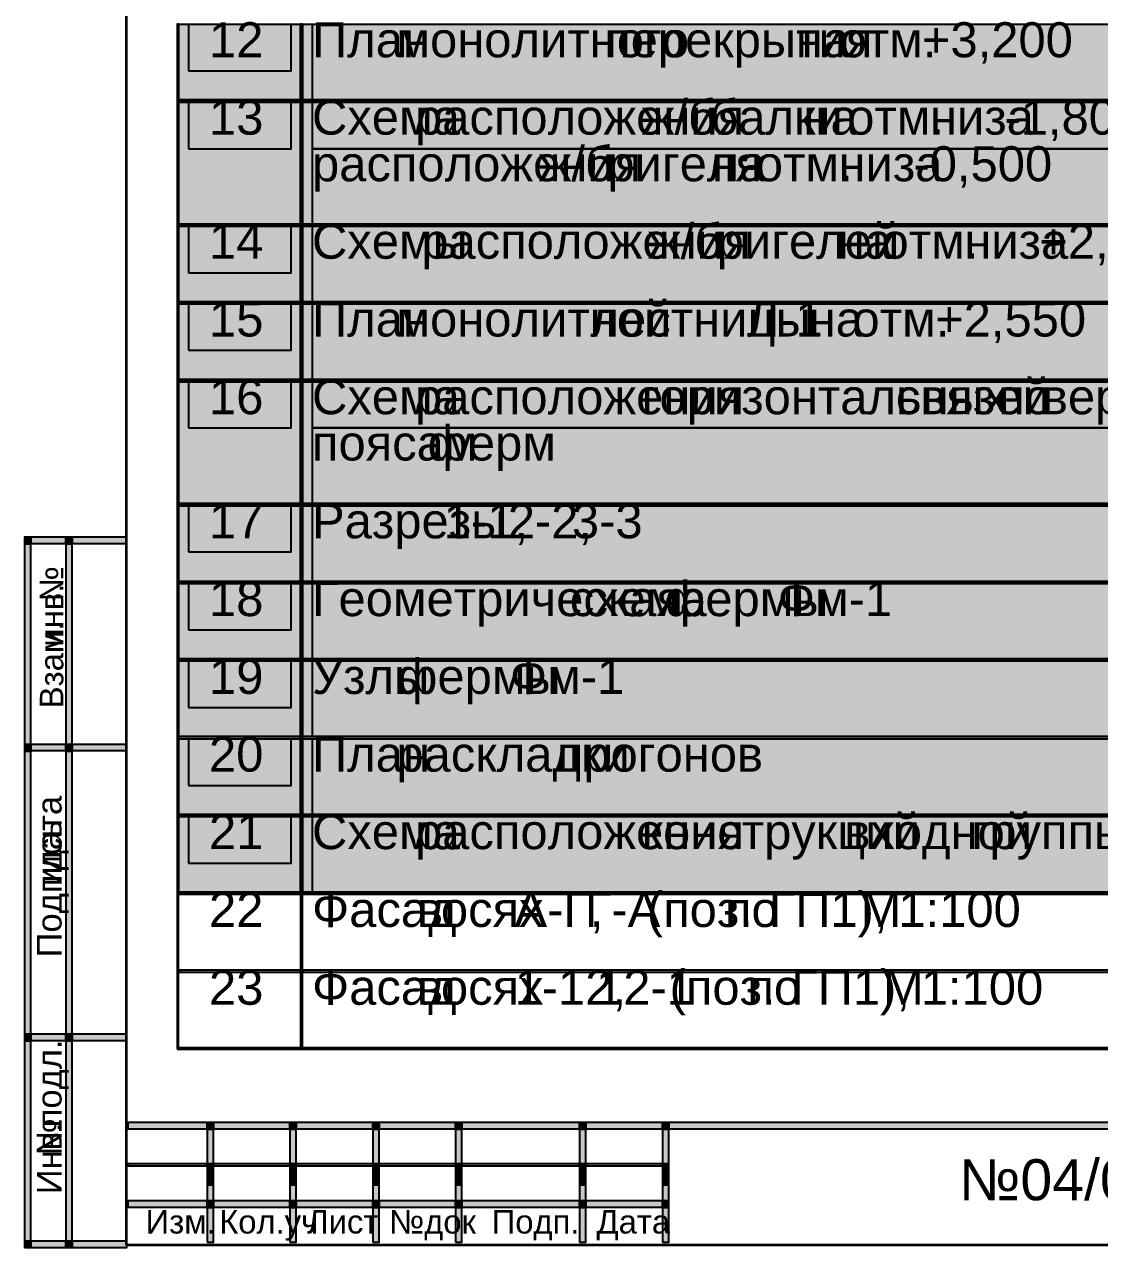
# Model space of a CAD drawing. Extents: x 8 to 21351, y 0 to 420.
# Drawn here: x 7138.1 to 7268, y 4.7 to 152.4 of the extents above; entities that cross this region are included whole.
import ezdxf

# ---------------------------------------------------------------- set-up
doc = ezdxf.new("R2010")
doc.units = 0
for name, color, linetype in [('TEY_REVIEW_AXIS', 7, 'Continuous'), ('TEY_REVIEW_LEADER', 7, 'Continuous'), ('TEY_REVIEW_LEVEL', 7, 'Continuous')]:
    doc.layers.add(name, color=color, linetype=linetype)
doc.styles.add('TEYPDFCAD_TEXT', font='arial.ttf')

msp = doc.modelspace()

# ---------------------------------------------------------------- hatches: boundary and pattern name
for color, points in [(7, [(7156.52, 143.3), (7156.69, 143.3), (7156.69, 152.44), (7156.52, 152.44)]), (7, [(7171.42, 143.3), (7171.68, 143.3), (7171.68, 152.44), (7171.42, 152.44)]), (7, [(7156.52, 143.04), (7156.69, 143.04), (7156.69, 143.3), (7156.52, 143.3)]), (7, [(7156.52, 128.31), (7156.69, 128.31), (7156.69, 143.04), (7156.52, 143.04)]), (7, [(7156.69, 143.04), (7171.42, 143.04), (7171.42, 143.3), (7156.69, 143.3)]), (7, [(7171.42, 143.04), (7171.68, 143.04), (7171.68, 143.3), (7171.42, 143.3)]), (7, [(7171.42, 128.31), (7171.68, 128.31), (7171.68, 143.04), (7171.42, 143.04)]), (7, [(7171.68, 143.04), (7304.31, 143.04), (7304.31, 143.3), (7171.68, 143.3)]), (7, [(7156.52, 128.06), (7156.69, 128.06), (7156.69, 128.31), (7156.52, 128.31)]), (7, [(7156.52, 118.91), (7156.69, 118.91), (7156.69, 128.06), (7156.52, 128.06)]), (7, [(7156.69, 128.06), (7171.42, 128.06), (7171.42, 128.31), (7156.69, 128.31)]), (7, [(7171.42, 128.06), (7171.68, 128.06), (7171.68, 128.31), (7171.42, 128.31)]), (7, [(7171.42, 118.91), (7171.68, 118.91), (7171.68, 128.06), (7171.42, 128.06)]), (7, [(7171.68, 128.06), (7304.31, 128.06), (7304.31, 128.31), (7171.68, 128.31)]), (7, [(7156.52, 118.66), (7156.69, 118.66), (7156.69, 118.91), (7156.52, 118.91)]), (7, [(7156.52, 109.52), (7156.69, 109.52), (7156.69, 118.66), (7156.52, 118.66)]), (7, [(7156.69, 118.66), (7171.42, 118.66), (7171.42, 118.91), (7156.69, 118.91)]), (7, [(7171.42, 118.66), (7171.68, 118.66), (7171.68, 118.91), (7171.42, 118.91)]), (7, [(7171.42, 109.52), (7171.68, 109.52), (7171.68, 118.66), (7171.42, 118.66)]), (7, [(7171.68, 118.66), (7304.31, 118.66), (7304.31, 118.91), (7171.68, 118.91)]), (7, [(7156.52, 109.26), (7156.69, 109.26), (7156.69, 109.52), (7156.52, 109.52)]), (7, [(7156.69, 109.26), (7171.42, 109.26), (7171.42, 109.52), (7156.69, 109.52)]), (7, [(7171.42, 109.26), (7171.68, 109.26), (7171.68, 109.52), (7171.42, 109.52)]), (7, [(7171.68, 109.26), (7304.31, 109.26), (7304.31, 109.52), (7171.68, 109.52)]), (7, [(7156.52, 94.53), (7156.69, 94.53), (7156.69, 109.26), (7156.52, 109.26)]), (7, [(7171.42, 94.53), (7171.68, 94.53), (7171.68, 109.26), (7171.42, 109.26)]), (7, [(7156.52, 94.28), (7156.69, 94.28), (7156.69, 94.53), (7156.52, 94.53)]), (7, [(7156.52, 85.13), (7156.69, 85.13), (7156.69, 94.28), (7156.52, 94.28)]), (7, [(7156.69, 94.28), (7171.42, 94.28), (7171.42, 94.53), (7156.69, 94.53)]), (7, [(7171.42, 94.28), (7171.68, 94.28), (7171.68, 94.53), (7171.42, 94.53)]), (7, [(7171.42, 85.13), (7171.68, 85.13), (7171.68, 94.28), (7171.42, 94.28)]), (7, [(7171.68, 94.28), (7304.31, 94.28), (7304.31, 94.53), (7171.68, 94.53)]), (256, [(7138.06, 89.66), (7138.83, 89.66), (7138.83, 90.47), (7138.06, 90.47)]), (256, [(7138.06, 89.7), (7138.83, 89.7), (7138.83, 90.47), (7138.06, 90.47)]), (256, [(7138.83, 89.7), (7143.06, 89.7), (7143.06, 90.47), (7138.83, 90.47)]), (256, [(7143.06, 89.7), (7143.82, 89.7), (7143.82, 90.47), (7143.06, 90.47)]), (256, [(7143.82, 89.7), (7150.43, 89.7), (7150.43, 90.47), (7143.82, 90.47)]), (256, [(7138.06, 65.45), (7138.83, 65.45), (7138.83, 89.66), (7138.06, 89.66)]), (256, [(7143.06, 89.66), (7143.82, 89.66), (7143.82, 89.7), (7143.06, 89.7)]), (256, [(7143.06, 65.45), (7143.82, 65.45), (7143.82, 89.66), (7143.06, 89.66)]), (7, [(7156.52, 84.88), (7156.69, 84.88), (7156.69, 85.13), (7156.52, 85.13)]), (7, [(7156.52, 75.78), (7156.69, 75.78), (7156.69, 84.88), (7156.52, 84.88)]), (7, [(7156.69, 84.88), (7171.42, 84.88), (7171.42, 85.13), (7156.69, 85.13)]), (7, [(7171.42, 84.88), (7171.68, 84.88), (7171.68, 85.13), (7171.42, 85.13)]), (7, [(7171.42, 75.78), (7171.68, 75.78), (7171.68, 84.88), (7171.42, 84.88)]), (7, [(7171.68, 84.88), (7304.31, 84.88), (7304.31, 85.13), (7171.68, 85.13)]), (7, [(7156.52, 75.52), (7156.69, 75.52), (7156.69, 75.78), (7156.52, 75.78)]), (7, [(7156.52, 66.38), (7156.69, 66.38), (7156.69, 75.52), (7156.52, 75.52)]), (7, [(7156.69, 75.52), (7171.42, 75.52), (7171.42, 75.78), (7156.69, 75.78)]), (7, [(7171.42, 75.52), (7171.68, 75.52), (7171.68, 75.78), (7171.42, 75.78)]), (7, [(7171.42, 66.38), (7171.68, 66.38), (7171.68, 75.52), (7171.42, 75.52)]), (7, [(7171.68, 75.52), (7304.31, 75.52), (7304.31, 75.78), (7171.68, 75.78)]), (256, [(7138.06, 64.64), (7138.83, 64.64), (7138.83, 65.45), (7138.06, 65.45)]), (256, [(7138.83, 64.69), (7143.06, 64.69), (7143.06, 65.45), (7138.83, 65.45)]), (256, [(7143.06, 64.64), (7143.82, 64.64), (7143.82, 65.45), (7143.06, 65.45)]), (256, [(7143.82, 64.69), (7150.43, 64.69), (7150.43, 65.45), (7143.82, 65.45)]), (7, [(7156.52, 66.12), (7156.69, 66.12), (7156.69, 66.38), (7156.52, 66.38)]), (7, [(7156.52, 56.98), (7156.69, 56.98), (7156.69, 66.12), (7156.52, 66.12)]), (7, [(7156.69, 66.12), (7171.42, 66.12), (7171.42, 66.38), (7156.69, 66.38)]), (7, [(7171.42, 66.12), (7171.68, 66.12), (7171.68, 66.38), (7171.42, 66.38)]), (7, [(7171.42, 56.98), (7171.68, 56.98), (7171.68, 66.12), (7171.42, 66.12)]), (7, [(7171.68, 66.12), (7304.31, 66.12), (7304.31, 66.38), (7171.68, 66.38)]), (256, [(7138.06, 30.44), (7138.83, 30.44), (7138.83, 64.64), (7138.06, 64.64)]), (256, [(7143.06, 30.44), (7143.82, 30.44), (7143.82, 64.64), (7143.06, 64.64)]), (7, [(7156.52, 56.73), (7156.69, 56.73), (7156.69, 56.98), (7156.52, 56.98)]), (7, [(7156.52, 47.58), (7156.69, 47.58), (7156.69, 56.73), (7156.52, 56.73)]), (7, [(7156.69, 56.73), (7171.42, 56.73), (7171.42, 56.98), (7156.69, 56.98)]), (7, [(7171.42, 56.73), (7171.68, 56.73), (7171.68, 56.98), (7171.42, 56.98)]), (7, [(7171.42, 47.58), (7171.68, 47.58), (7171.68, 56.73), (7171.42, 56.73)]), (7, [(7171.68, 56.73), (7304.31, 56.73), (7304.31, 56.98), (7171.68, 56.98)]), (7, [(7156.52, 47.33), (7156.69, 47.33), (7156.69, 47.58), (7156.52, 47.58)]), (7, [(7156.52, 38.18), (7156.69, 38.18), (7156.69, 47.33), (7156.52, 47.33)]), (7, [(7156.69, 47.33), (7171.42, 47.33), (7171.42, 47.58), (7156.69, 47.58)]), (7, [(7171.42, 47.33), (7171.68, 47.33), (7171.68, 47.58), (7171.42, 47.58)]), (7, [(7171.42, 38.18), (7171.68, 38.18), (7171.68, 47.33), (7171.42, 47.33)]), (7, [(7171.68, 47.33), (7304.31, 47.33), (7304.31, 47.58), (7171.68, 47.58)]), (7, [(7156.52, 37.93), (7156.69, 37.93), (7156.69, 38.18), (7156.52, 38.18)]), (7, [(7156.52, 28.79), (7156.69, 28.79), (7156.69, 37.93), (7156.52, 37.93)]), (7, [(7156.69, 37.93), (7171.42, 37.93), (7171.42, 38.18), (7156.69, 38.18)]), (7, [(7171.42, 37.93), (7171.68, 37.93), (7171.68, 38.18), (7171.42, 38.18)]), (7, [(7171.42, 28.79), (7171.68, 28.79), (7171.68, 37.93), (7171.42, 37.93)]), (7, [(7171.68, 37.93), (7304.31, 37.93), (7304.31, 38.18), (7171.68, 38.18)]), (256, [(7138.06, 29.63), (7138.83, 29.63), (7138.83, 30.44), (7138.06, 30.44)]), (256, [(7138.06, 5.42), (7138.83, 5.42), (7138.83, 29.63), (7138.06, 29.63)]), (256, [(7138.83, 29.68), (7143.06, 29.68), (7143.06, 30.44), (7138.83, 30.44)]), (256, [(7143.06, 29.63), (7143.82, 29.63), (7143.82, 30.44), (7143.06, 30.44)]), (256, [(7143.06, 5.42), (7143.82, 5.42), (7143.82, 29.63), (7143.06, 29.63)]), (256, [(7143.82, 29.68), (7150.43, 29.68), (7150.43, 30.44), (7143.82, 30.44)]), (7, [(7156.52, 28.62), (7156.69, 28.62), (7156.69, 28.79), (7156.52, 28.79)]), (7, [(7156.52, 28.62), (7156.69, 28.62), (7156.69, 28.79), (7156.52, 28.79)]), (7, [(7156.69, 28.62), (7171.42, 28.62), (7171.42, 28.79), (7156.69, 28.79)]), (7, [(7171.42, 28.62), (7171.59, 28.62), (7171.59, 28.79), (7171.42, 28.79)]), (7, [(7171.59, 28.62), (7304.31, 28.62), (7304.31, 28.79), (7171.59, 28.79)]), (256, [(7150.55, 19.01), (7160.16, 19.01), (7160.16, 19.77), (7150.55, 19.77)]), (256, [(7160.16, 19.01), (7160.92, 19.01), (7160.92, 19.77), (7160.16, 19.77)]), (256, [(7160.92, 19.01), (7170.15, 19.01), (7170.15, 19.77), (7160.92, 19.77)]), (256, [(7170.15, 19.01), (7170.92, 19.01), (7170.92, 19.77), (7170.15, 19.77)]), (256, [(7170.92, 19.01), (7180.19, 19.01), (7180.19, 19.77), (7170.92, 19.77)]), (256, [(7180.19, 19.01), (7180.95, 19.01), (7180.95, 19.77), (7180.19, 19.77)]), (256, [(7180.95, 19.01), (7190.18, 19.01), (7190.18, 19.77), (7180.95, 19.77)]), (256, [(7190.18, 19.01), (7190.94, 19.01), (7190.94, 19.77), (7190.18, 19.77)]), (256, [(7190.94, 19.01), (7205.16, 19.01), (7205.16, 19.77), (7190.94, 19.77)]), (256, [(7205.16, 19.01), (7205.93, 19.01), (7205.93, 19.77), (7205.16, 19.77)]), (256, [(7205.93, 19.01), (7215.2, 19.01), (7215.2, 19.77), (7205.93, 19.77)]), (256, [(7215.2, 19.01), (7215.96, 19.01), (7215.96, 19.77), (7215.2, 19.77)]), (256, [(7215.96, 19.01), (7325.22, 19.01), (7325.22, 19.77), (7215.96, 19.77)]), (256, [(7160.16, 18.97), (7160.92, 18.97), (7160.92, 19.01), (7160.16, 19.01)]), (256, [(7160.16, 14.77), (7160.92, 14.77), (7160.92, 18.97), (7160.16, 18.97)]), (256, [(7170.15, 18.97), (7170.92, 18.97), (7170.92, 19.01), (7170.15, 19.01)]), (256, [(7170.15, 14.77), (7170.92, 14.77), (7170.92, 18.97), (7170.15, 18.97)]), (256, [(7180.19, 18.97), (7180.95, 18.97), (7180.95, 19.01), (7180.19, 19.01)]), (256, [(7180.19, 14.77), (7180.95, 14.77), (7180.95, 18.97), (7180.19, 18.97)]), (256, [(7190.18, 18.97), (7190.94, 18.97), (7190.94, 19.01), (7190.18, 19.01)]), (256, [(7190.18, 14.77), (7190.94, 14.77), (7190.94, 18.97), (7190.18, 18.97)]), (256, [(7205.16, 18.97), (7205.93, 18.97), (7205.93, 19.01), (7205.16, 19.01)]), (256, [(7205.16, 14.77), (7205.93, 14.77), (7205.93, 18.97), (7205.16, 18.97)]), (256, [(7215.2, 18.97), (7215.96, 18.97), (7215.96, 19.01), (7215.2, 19.01)]), (256, [(7215.2, 14.77), (7215.96, 14.77), (7215.96, 18.97), (7215.2, 18.97)]), (256, [(7150.55, 14.52), (7160.16, 14.52), (7160.16, 14.77), (7150.55, 14.77)]), (256, [(7160.16, 13.97), (7160.92, 13.97), (7160.92, 14.77), (7160.16, 14.77)]), (256, [(7160.16, 13.04), (7160.92, 13.04), (7160.92, 13.97), (7160.16, 13.97)]), (256, [(7160.92, 14.52), (7170.15, 14.52), (7170.15, 14.77), (7160.92, 14.77)]), (256, [(7170.15, 13.97), (7170.92, 13.97), (7170.92, 14.77), (7170.15, 14.77)]), (256, [(7170.15, 13.04), (7170.92, 13.04), (7170.92, 13.97), (7170.15, 13.97)]), (256, [(7170.92, 14.52), (7180.19, 14.52), (7180.19, 14.77), (7170.92, 14.77)]), (256, [(7180.19, 13.97), (7180.95, 13.97), (7180.95, 14.77), (7180.19, 14.77)]), (256, [(7180.19, 13.04), (7180.95, 13.04), (7180.95, 13.97), (7180.19, 13.97)]), (256, [(7180.95, 14.52), (7190.18, 14.52), (7190.18, 14.77), (7180.95, 14.77)]), (256, [(7190.18, 13.97), (7190.94, 13.97), (7190.94, 14.77), (7190.18, 14.77)]), (256, [(7190.18, 13.04), (7190.94, 13.04), (7190.94, 13.97), (7190.18, 13.97)]), (256, [(7190.94, 14.52), (7205.16, 14.52), (7205.16, 14.77), (7190.94, 14.77)]), (256, [(7205.16, 13.97), (7205.93, 13.97), (7205.93, 14.77), (7205.16, 14.77)]), (256, [(7205.16, 13.04), (7205.93, 13.04), (7205.93, 13.97), (7205.16, 13.97)]), (256, [(7205.93, 14.52), (7215.2, 14.52), (7215.2, 14.77), (7205.93, 14.77)]), (256, [(7215.2, 13.97), (7215.96, 13.97), (7215.96, 14.77), (7215.2, 14.77)]), (256, [(7215.2, 13.04), (7215.96, 13.04), (7215.96, 13.97), (7215.2, 13.97)]), (256, [(7160.16, 12.23), (7160.92, 12.23), (7160.92, 13.04), (7160.16, 13.04)]), (256, [(7160.16, 10.29), (7160.92, 10.29), (7160.92, 12.23), (7160.16, 12.23)]), (256, [(7170.15, 12.23), (7170.92, 12.23), (7170.92, 13.04), (7170.15, 13.04)]), (256, [(7170.15, 10.29), (7170.92, 10.29), (7170.92, 12.23), (7170.15, 12.23)]), (256, [(7180.19, 12.23), (7180.95, 12.23), (7180.95, 13.04), (7180.19, 13.04)]), (256, [(7180.19, 10.29), (7180.95, 10.29), (7180.95, 12.23), (7180.19, 12.23)]), (256, [(7190.18, 12.23), (7190.94, 12.23), (7190.94, 13.04), (7190.18, 13.04)]), (256, [(7190.18, 10.29), (7190.94, 10.29), (7190.94, 12.23), (7190.18, 12.23)]), (256, [(7205.16, 12.23), (7205.93, 12.23), (7205.93, 13.04), (7205.16, 13.04)]), (256, [(7205.16, 10.29), (7205.93, 10.29), (7205.93, 12.23), (7205.16, 12.23)]), (256, [(7215.2, 12.23), (7215.96, 12.23), (7215.96, 13.04), (7215.2, 13.04)]), (256, [(7215.2, 10.29), (7215.96, 10.29), (7215.96, 12.23), (7215.2, 12.23)]), (256, [(7150.55, 9.52), (7160.16, 9.52), (7160.16, 10.29), (7150.55, 10.29)]), (256, [(7160.16, 9.48), (7160.92, 9.48), (7160.92, 10.29), (7160.16, 10.29)]), (256, [(7160.16, 5.29), (7160.92, 5.29), (7160.92, 9.48), (7160.16, 9.48)]), (256, [(7160.92, 9.52), (7170.15, 9.52), (7170.15, 10.29), (7160.92, 10.29)]), (256, [(7170.15, 9.48), (7170.92, 9.48), (7170.92, 10.29), (7170.15, 10.29)]), (256, [(7170.15, 5.29), (7170.92, 5.29), (7170.92, 9.48), (7170.15, 9.48)]), (256, [(7170.92, 9.52), (7180.19, 9.52), (7180.19, 10.29), (7170.92, 10.29)]), (256, [(7180.19, 9.48), (7180.95, 9.48), (7180.95, 10.29), (7180.19, 10.29)]), (256, [(7180.19, 5.29), (7180.95, 5.29), (7180.95, 9.48), (7180.19, 9.48)]), (256, [(7180.95, 9.52), (7190.18, 9.52), (7190.18, 10.29), (7180.95, 10.29)]), (256, [(7190.18, 9.48), (7190.94, 9.48), (7190.94, 10.29), (7190.18, 10.29)]), (256, [(7190.18, 5.29), (7190.94, 5.29), (7190.94, 9.48), (7190.18, 9.48)]), (256, [(7190.94, 9.52), (7205.16, 9.52), (7205.16, 10.29), (7190.94, 10.29)]), (256, [(7205.16, 9.48), (7205.93, 9.48), (7205.93, 10.29), (7205.16, 10.29)]), (256, [(7205.16, 5.29), (7205.93, 5.29), (7205.93, 9.48), (7205.16, 9.48)]), (256, [(7205.93, 9.52), (7215.2, 9.52), (7215.2, 10.29), (7205.93, 10.29)]), (256, [(7215.2, 9.48), (7215.96, 9.48), (7215.96, 10.29), (7215.2, 10.29)]), (256, [(7215.2, 5.29), (7215.96, 5.29), (7215.96, 9.48), (7215.2, 9.48)]), (256, [(7138.06, 4.66), (7138.83, 4.66), (7138.83, 5.42), (7138.06, 5.42)]), (256, [(7138.06, 4.66), (7138.83, 4.66), (7138.83, 5.42), (7138.06, 5.42)]), (256, [(7138.83, 4.66), (7143.06, 4.66), (7143.06, 5.42), (7138.83, 5.42)]), (256, [(7143.06, 4.66), (7143.82, 4.66), (7143.82, 5.42), (7143.06, 5.42)]), (256, [(7143.82, 4.66), (7150.43, 4.66), (7150.43, 5.42), (7143.82, 5.42)])]:
    msp.add_hatch(color=color).paths.add_polyline_path(points)
at = {"true_color": 0xffffff}
for points in [[(7156.69, 143.3), (7171.42, 143.3), (7171.42, 152.4), (7156.69, 152.4)], [(7157.88, 146.81), (7170.32, 146.81), (7170.32, 152.4), (7157.88, 152.4)], [(7171.68, 143.3), (7304.31, 143.3), (7304.31, 152.4), (7171.68, 152.4)], [(7172.82, 143.3), (7303.21, 143.3), (7303.21, 152.4), (7172.82, 152.4)], [(7156.69, 128.31), (7171.42, 128.31), (7171.42, 143.04), (7156.69, 143.04)], [(7157.88, 137.41), (7170.32, 137.41), (7170.32, 143.04), (7157.88, 143.04)], [(7171.68, 128.31), (7304.31, 128.31), (7304.31, 143.04), (7171.68, 143.04)], [(7172.82, 137.41), (7303.21, 137.41), (7303.21, 143.04), (7172.82, 143.04)], [(7172.82, 128.31), (7303.21, 128.31), (7303.21, 137.41), (7172.82, 137.41)], [(7156.69, 118.91), (7171.42, 118.91), (7171.42, 128.06), (7156.69, 128.06)], [(7157.88, 122.43), (7170.32, 122.43), (7170.32, 128.06), (7157.88, 128.06)], [(7171.68, 118.91), (7304.31, 118.91), (7304.31, 128.06), (7171.68, 128.06)], [(7172.82, 118.91), (7303.21, 118.91), (7303.21, 128.06), (7172.82, 128.06)], [(7156.69, 109.52), (7171.42, 109.52), (7171.42, 118.66), (7156.69, 118.66)], [(7157.88, 113.07), (7170.32, 113.07), (7170.32, 118.66), (7157.88, 118.66)], [(7171.68, 109.52), (7304.31, 109.52), (7304.31, 118.66), (7171.68, 118.66)], [(7172.82, 109.52), (7303.21, 109.52), (7303.21, 118.66), (7172.82, 118.66)], [(7156.69, 94.53), (7171.42, 94.53), (7171.42, 109.26), (7156.69, 109.26)], [(7157.88, 103.67), (7170.32, 103.67), (7170.32, 109.26), (7157.88, 109.26)], [(7171.68, 94.53), (7304.31, 94.53), (7304.31, 109.26), (7171.68, 109.26)], [(7172.82, 103.67), (7303.21, 103.67), (7303.21, 109.26), (7172.82, 109.26)], [(7172.82, 94.53), (7303.21, 94.53), (7303.21, 103.67), (7172.82, 103.67)], [(7156.69, 85.13), (7171.42, 85.13), (7171.42, 94.28), (7156.69, 94.28)], [(7157.88, 88.69), (7170.32, 88.69), (7170.32, 94.28), (7157.88, 94.28)], [(7171.68, 85.13), (7304.31, 85.13), (7304.31, 94.28), (7171.68, 94.28)], [(7172.82, 85.13), (7303.21, 85.13), (7303.21, 94.28), (7172.82, 94.28)], [(7156.69, 75.78), (7171.42, 75.78), (7171.42, 84.88), (7156.69, 84.88)], [(7157.88, 79.29), (7170.32, 79.29), (7170.32, 84.88), (7157.88, 84.88)], [(7171.68, 75.78), (7304.31, 75.78), (7304.31, 84.88), (7171.68, 84.88)], [(7172.82, 75.78), (7303.21, 75.78), (7303.21, 84.88), (7172.82, 84.88)], [(7156.69, 66.38), (7171.42, 66.38), (7171.42, 75.48), (7156.69, 75.48)], [(7157.88, 69.89), (7170.32, 69.89), (7170.32, 75.48), (7157.88, 75.48)], [(7171.68, 66.38), (7304.31, 66.38), (7304.31, 75.48), (7171.68, 75.48)], [(7172.82, 66.38), (7303.21, 66.38), (7303.21, 75.48), (7172.82, 75.48)], [(7156.69, 56.98), (7171.42, 56.98), (7171.42, 66.08), (7156.69, 66.08)], [(7157.88, 60.49), (7170.32, 60.49), (7170.32, 66.08), (7157.88, 66.08)], [(7171.68, 56.98), (7304.31, 56.98), (7304.31, 66.08), (7171.68, 66.08)], [(7172.82, 56.98), (7303.21, 56.98), (7303.21, 66.08), (7172.82, 66.08)], [(7156.69, 47.58), (7171.42, 47.58), (7171.42, 56.73), (7156.69, 56.73)], [(7157.88, 51.1), (7170.32, 51.1), (7170.32, 56.73), (7157.88, 56.73)], [(7171.68, 47.58), (7304.31, 47.58), (7304.31, 56.73), (7171.68, 56.73)], [(7172.82, 47.58), (7303.21, 47.58), (7303.21, 56.73), (7172.82, 56.73)]]:
    msp.add_hatch(color=0, dxfattribs=at).paths.add_polyline_path(points)

# ---------------------------------------------------------------- linework, layer by layer
at = {"color": 7}
for points in [[(7156.52, 143.3), (7156.69, 143.3), (7156.69, 152.44), (7156.52, 152.44)], [(7171.42, 143.3), (7171.68, 143.3), (7171.68, 152.44), (7171.42, 152.44)], [(7156.52, 143.04), (7156.69, 143.04), (7156.69, 143.3), (7156.52, 143.3)], [(7156.52, 128.31), (7156.69, 128.31), (7156.69, 143.04), (7156.52, 143.04)], [(7156.69, 143.04), (7171.42, 143.04), (7171.42, 143.3), (7156.69, 143.3)], [(7171.42, 143.04), (7171.68, 143.04), (7171.68, 143.3), (7171.42, 143.3)], [(7171.42, 128.31), (7171.68, 128.31), (7171.68, 143.04), (7171.42, 143.04)], [(7171.68, 143.04), (7304.31, 143.04), (7304.31, 143.3), (7171.68, 143.3)], [(7156.52, 128.06), (7156.69, 128.06), (7156.69, 128.31), (7156.52, 128.31)], [(7156.52, 118.91), (7156.69, 118.91), (7156.69, 128.06), (7156.52, 128.06)], [(7156.69, 128.06), (7171.42, 128.06), (7171.42, 128.31), (7156.69, 128.31)], [(7171.42, 128.06), (7171.68, 128.06), (7171.68, 128.31), (7171.42, 128.31)], [(7171.42, 118.91), (7171.68, 118.91), (7171.68, 128.06), (7171.42, 128.06)], [(7171.68, 128.06), (7304.31, 128.06), (7304.31, 128.31), (7171.68, 128.31)], [(7156.52, 118.66), (7156.69, 118.66), (7156.69, 118.91), (7156.52, 118.91)], [(7156.52, 109.52), (7156.69, 109.52), (7156.69, 118.66), (7156.52, 118.66)], [(7156.69, 118.66), (7171.42, 118.66), (7171.42, 118.91), (7156.69, 118.91)], [(7171.42, 118.66), (7171.68, 118.66), (7171.68, 118.91), (7171.42, 118.91)], [(7171.42, 109.52), (7171.68, 109.52), (7171.68, 118.66), (7171.42, 118.66)], [(7171.68, 118.66), (7304.31, 118.66), (7304.31, 118.91), (7171.68, 118.91)], [(7156.52, 109.26), (7156.69, 109.26), (7156.69, 109.52), (7156.52, 109.52)], [(7156.69, 109.26), (7171.42, 109.26), (7171.42, 109.52), (7156.69, 109.52)], [(7171.42, 109.26), (7171.68, 109.26), (7171.68, 109.52), (7171.42, 109.52)], [(7171.68, 109.26), (7304.31, 109.26), (7304.31, 109.52), (7171.68, 109.52)], [(7156.52, 94.53), (7156.69, 94.53), (7156.69, 109.26), (7156.52, 109.26)], [(7171.42, 94.53), (7171.68, 94.53), (7171.68, 109.26), (7171.42, 109.26)], [(7156.52, 94.28), (7156.69, 94.28), (7156.69, 94.53), (7156.52, 94.53)], [(7156.52, 85.13), (7156.69, 85.13), (7156.69, 94.28), (7156.52, 94.28)], [(7156.69, 94.28), (7171.42, 94.28), (7171.42, 94.53), (7156.69, 94.53)], [(7171.42, 94.28), (7171.68, 94.28), (7171.68, 94.53), (7171.42, 94.53)], [(7171.42, 85.13), (7171.68, 85.13), (7171.68, 94.28), (7171.42, 94.28)], [(7171.68, 94.28), (7304.31, 94.28), (7304.31, 94.53), (7171.68, 94.53)], [(7156.52, 84.88), (7156.69, 84.88), (7156.69, 85.13), (7156.52, 85.13)], [(7156.52, 75.78), (7156.69, 75.78), (7156.69, 84.88), (7156.52, 84.88)], [(7156.69, 84.88), (7171.42, 84.88), (7171.42, 85.13), (7156.69, 85.13)], [(7171.42, 84.88), (7171.68, 84.88), (7171.68, 85.13), (7171.42, 85.13)], [(7171.42, 75.78), (7171.68, 75.78), (7171.68, 84.88), (7171.42, 84.88)], [(7171.68, 84.88), (7304.31, 84.88), (7304.31, 85.13), (7171.68, 85.13)], [(7156.52, 75.52), (7156.69, 75.52), (7156.69, 75.78), (7156.52, 75.78)], [(7156.52, 66.38), (7156.69, 66.38), (7156.69, 75.52), (7156.52, 75.52)], [(7156.69, 75.52), (7171.42, 75.52), (7171.42, 75.78), (7156.69, 75.78)], [(7171.42, 75.52), (7171.68, 75.52), (7171.68, 75.78), (7171.42, 75.78)], [(7171.42, 66.38), (7171.68, 66.38), (7171.68, 75.52), (7171.42, 75.52)], [(7171.68, 75.52), (7304.31, 75.52), (7304.31, 75.78), (7171.68, 75.78)], [(7156.52, 66.12), (7156.69, 66.12), (7156.69, 66.38), (7156.52, 66.38)], [(7156.52, 56.98), (7156.69, 56.98), (7156.69, 66.12), (7156.52, 66.12)], [(7156.69, 66.12), (7171.42, 66.12), (7171.42, 66.38), (7156.69, 66.38)], [(7171.42, 66.12), (7171.68, 66.12), (7171.68, 66.38), (7171.42, 66.38)], [(7171.42, 56.98), (7171.68, 56.98), (7171.68, 66.12), (7171.42, 66.12)], [(7171.68, 66.12), (7304.31, 66.12), (7304.31, 66.38), (7171.68, 66.38)], [(7156.52, 56.73), (7156.69, 56.73), (7156.69, 56.98), (7156.52, 56.98)], [(7156.52, 47.58), (7156.69, 47.58), (7156.69, 56.73), (7156.52, 56.73)], [(7156.69, 56.73), (7171.42, 56.73), (7171.42, 56.98), (7156.69, 56.98)], [(7171.42, 56.73), (7171.68, 56.73), (7171.68, 56.98), (7171.42, 56.98)], [(7171.42, 47.58), (7171.68, 47.58), (7171.68, 56.73), (7171.42, 56.73)], [(7171.68, 56.73), (7304.31, 56.73), (7304.31, 56.98), (7171.68, 56.98)], [(7156.52, 47.33), (7156.69, 47.33), (7156.69, 47.58), (7156.52, 47.58)], [(7156.52, 38.18), (7156.69, 38.18), (7156.69, 47.33), (7156.52, 47.33)], [(7156.69, 47.33), (7171.42, 47.33), (7171.42, 47.58), (7156.69, 47.58)], [(7171.42, 47.33), (7171.68, 47.33), (7171.68, 47.58), (7171.42, 47.58)], [(7171.42, 38.18), (7171.68, 38.18), (7171.68, 47.33), (7171.42, 47.33)], [(7171.68, 47.33), (7304.31, 47.33), (7304.31, 47.58), (7171.68, 47.58)], [(7156.52, 37.93), (7156.69, 37.93), (7156.69, 38.18), (7156.52, 38.18)], [(7156.52, 28.79), (7156.69, 28.79), (7156.69, 37.93), (7156.52, 37.93)], [(7156.69, 37.93), (7171.42, 37.93), (7171.42, 38.18), (7156.69, 38.18)], [(7171.42, 37.93), (7171.68, 37.93), (7171.68, 38.18), (7171.42, 38.18)], [(7171.42, 28.79), (7171.68, 28.79), (7171.68, 37.93), (7171.42, 37.93)], [(7171.68, 37.93), (7304.31, 37.93), (7304.31, 38.18), (7171.68, 38.18)], [(7156.52, 28.62), (7156.69, 28.62), (7156.69, 28.79), (7156.52, 28.79)], [(7156.52, 28.62), (7156.69, 28.62), (7156.69, 28.79), (7156.52, 28.79)], [(7156.69, 28.62), (7171.42, 28.62), (7171.42, 28.79), (7156.69, 28.79)], [(7171.42, 28.62), (7171.59, 28.62), (7171.59, 28.79), (7171.42, 28.79)], [(7171.59, 28.62), (7304.31, 28.62), (7304.31, 28.79), (7171.59, 28.79)]]:
    msp.add_lwpolyline(points, close=True, dxfattribs=at)
at = {"color": 0, "true_color": 0xffffff}
for points in [[(7156.69, 143.3), (7171.42, 143.3), (7171.42, 152.4), (7156.69, 152.4)], [(7157.88, 146.81), (7170.32, 146.81), (7170.32, 152.4), (7157.88, 152.4)], [(7171.68, 143.3), (7304.31, 143.3), (7304.31, 152.4), (7171.68, 152.4)], [(7172.82, 143.3), (7303.21, 143.3), (7303.21, 152.4), (7172.82, 152.4)], [(7156.69, 128.31), (7171.42, 128.31), (7171.42, 143.04), (7156.69, 143.04)], [(7157.88, 137.41), (7170.32, 137.41), (7170.32, 143.04), (7157.88, 143.04)], [(7171.68, 128.31), (7304.31, 128.31), (7304.31, 143.04), (7171.68, 143.04)], [(7172.82, 137.41), (7303.21, 137.41), (7303.21, 143.04), (7172.82, 143.04)], [(7172.82, 128.31), (7303.21, 128.31), (7303.21, 137.41), (7172.82, 137.41)], [(7156.69, 118.91), (7171.42, 118.91), (7171.42, 128.06), (7156.69, 128.06)], [(7157.88, 122.43), (7170.32, 122.43), (7170.32, 128.06), (7157.88, 128.06)], [(7171.68, 118.91), (7304.31, 118.91), (7304.31, 128.06), (7171.68, 128.06)], [(7172.82, 118.91), (7303.21, 118.91), (7303.21, 128.06), (7172.82, 128.06)], [(7156.69, 109.52), (7171.42, 109.52), (7171.42, 118.66), (7156.69, 118.66)], [(7157.88, 113.07), (7170.32, 113.07), (7170.32, 118.66), (7157.88, 118.66)], [(7171.68, 109.52), (7304.31, 109.52), (7304.31, 118.66), (7171.68, 118.66)], [(7172.82, 109.52), (7303.21, 109.52), (7303.21, 118.66), (7172.82, 118.66)], [(7156.69, 94.53), (7171.42, 94.53), (7171.42, 109.26), (7156.69, 109.26)], [(7157.88, 103.67), (7170.32, 103.67), (7170.32, 109.26), (7157.88, 109.26)], [(7171.68, 94.53), (7304.31, 94.53), (7304.31, 109.26), (7171.68, 109.26)], [(7172.82, 103.67), (7303.21, 103.67), (7303.21, 109.26), (7172.82, 109.26)], [(7172.82, 94.53), (7303.21, 94.53), (7303.21, 103.67), (7172.82, 103.67)], [(7156.69, 85.13), (7171.42, 85.13), (7171.42, 94.28), (7156.69, 94.28)], [(7157.88, 88.69), (7170.32, 88.69), (7170.32, 94.28), (7157.88, 94.28)], [(7171.68, 85.13), (7304.31, 85.13), (7304.31, 94.28), (7171.68, 94.28)], [(7172.82, 85.13), (7303.21, 85.13), (7303.21, 94.28), (7172.82, 94.28)], [(7156.69, 75.78), (7171.42, 75.78), (7171.42, 84.88), (7156.69, 84.88)], [(7157.88, 79.29), (7170.32, 79.29), (7170.32, 84.88), (7157.88, 84.88)], [(7171.68, 75.78), (7304.31, 75.78), (7304.31, 84.88), (7171.68, 84.88)], [(7172.82, 75.78), (7303.21, 75.78), (7303.21, 84.88), (7172.82, 84.88)], [(7156.69, 66.38), (7171.42, 66.38), (7171.42, 75.48), (7156.69, 75.48)], [(7157.88, 69.89), (7170.32, 69.89), (7170.32, 75.48), (7157.88, 75.48)], [(7171.68, 66.38), (7304.31, 66.38), (7304.31, 75.48), (7171.68, 75.48)], [(7172.82, 66.38), (7303.21, 66.38), (7303.21, 75.48), (7172.82, 75.48)], [(7156.69, 56.98), (7171.42, 56.98), (7171.42, 66.08), (7156.69, 66.08)], [(7157.88, 60.49), (7170.32, 60.49), (7170.32, 66.08), (7157.88, 66.08)], [(7171.68, 56.98), (7304.31, 56.98), (7304.31, 66.08), (7171.68, 66.08)], [(7172.82, 56.98), (7303.21, 56.98), (7303.21, 66.08), (7172.82, 66.08)], [(7156.69, 47.58), (7171.42, 47.58), (7171.42, 56.73), (7156.69, 56.73)], [(7157.88, 51.1), (7170.32, 51.1), (7170.32, 56.73), (7157.88, 56.73)], [(7171.68, 47.58), (7304.31, 47.58), (7304.31, 56.73), (7171.68, 56.73)], [(7172.82, 47.58), (7303.21, 47.58), (7303.21, 56.73), (7172.82, 56.73)]]:
    msp.add_lwpolyline(points, close=True, dxfattribs=at)
for points in [[(7138.06, 89.66), (7138.83, 89.66), (7138.83, 90.47), (7138.06, 90.47)], [(7138.06, 89.7), (7138.83, 89.7), (7138.83, 90.47), (7138.06, 90.47)], [(7138.83, 89.7), (7143.06, 89.7), (7143.06, 90.47), (7138.83, 90.47)], [(7143.06, 89.7), (7143.82, 89.7), (7143.82, 90.47), (7143.06, 90.47)], [(7143.82, 89.7), (7150.43, 89.7), (7150.43, 90.47), (7143.82, 90.47)], [(7138.06, 65.45), (7138.83, 65.45), (7138.83, 89.66), (7138.06, 89.66)], [(7143.06, 89.66), (7143.82, 89.66), (7143.82, 89.7), (7143.06, 89.7)], [(7143.06, 65.45), (7143.82, 65.45), (7143.82, 89.66), (7143.06, 89.66)], [(7138.06, 64.64), (7138.83, 64.64), (7138.83, 65.45), (7138.06, 65.45)], [(7138.83, 64.69), (7143.06, 64.69), (7143.06, 65.45), (7138.83, 65.45)], [(7143.06, 64.64), (7143.82, 64.64), (7143.82, 65.45), (7143.06, 65.45)], [(7143.82, 64.69), (7150.43, 64.69), (7150.43, 65.45), (7143.82, 65.45)], [(7138.06, 30.44), (7138.83, 30.44), (7138.83, 64.64), (7138.06, 64.64)], [(7143.06, 30.44), (7143.82, 30.44), (7143.82, 64.64), (7143.06, 64.64)], [(7138.06, 29.63), (7138.83, 29.63), (7138.83, 30.44), (7138.06, 30.44)], [(7138.06, 5.42), (7138.83, 5.42), (7138.83, 29.63), (7138.06, 29.63)], [(7138.83, 29.68), (7143.06, 29.68), (7143.06, 30.44), (7138.83, 30.44)], [(7143.06, 29.63), (7143.82, 29.63), (7143.82, 30.44), (7143.06, 30.44)], [(7143.06, 5.42), (7143.82, 5.42), (7143.82, 29.63), (7143.06, 29.63)], [(7143.82, 29.68), (7150.43, 29.68), (7150.43, 30.44), (7143.82, 30.44)], [(7150.55, 19.01), (7160.16, 19.01), (7160.16, 19.77), (7150.55, 19.77)], [(7160.16, 19.01), (7160.92, 19.01), (7160.92, 19.77), (7160.16, 19.77)], [(7160.92, 19.01), (7170.15, 19.01), (7170.15, 19.77), (7160.92, 19.77)], [(7170.15, 19.01), (7170.92, 19.01), (7170.92, 19.77), (7170.15, 19.77)], [(7170.92, 19.01), (7180.19, 19.01), (7180.19, 19.77), (7170.92, 19.77)], [(7180.19, 19.01), (7180.95, 19.01), (7180.95, 19.77), (7180.19, 19.77)], [(7180.95, 19.01), (7190.18, 19.01), (7190.18, 19.77), (7180.95, 19.77)], [(7190.18, 19.01), (7190.94, 19.01), (7190.94, 19.77), (7190.18, 19.77)], [(7190.94, 19.01), (7205.16, 19.01), (7205.16, 19.77), (7190.94, 19.77)], [(7205.16, 19.01), (7205.93, 19.01), (7205.93, 19.77), (7205.16, 19.77)], [(7205.93, 19.01), (7215.2, 19.01), (7215.2, 19.77), (7205.93, 19.77)], [(7215.2, 19.01), (7215.96, 19.01), (7215.96, 19.77), (7215.2, 19.77)], [(7215.96, 19.01), (7325.22, 19.01), (7325.22, 19.77), (7215.96, 19.77)], [(7160.16, 18.97), (7160.92, 18.97), (7160.92, 19.01), (7160.16, 19.01)], [(7160.16, 14.77), (7160.92, 14.77), (7160.92, 18.97), (7160.16, 18.97)], [(7170.15, 18.97), (7170.92, 18.97), (7170.92, 19.01), (7170.15, 19.01)], [(7170.15, 14.77), (7170.92, 14.77), (7170.92, 18.97), (7170.15, 18.97)], [(7180.19, 18.97), (7180.95, 18.97), (7180.95, 19.01), (7180.19, 19.01)], [(7180.19, 14.77), (7180.95, 14.77), (7180.95, 18.97), (7180.19, 18.97)], [(7190.18, 18.97), (7190.94, 18.97), (7190.94, 19.01), (7190.18, 19.01)], [(7190.18, 14.77), (7190.94, 14.77), (7190.94, 18.97), (7190.18, 18.97)], [(7205.16, 18.97), (7205.93, 18.97), (7205.93, 19.01), (7205.16, 19.01)], [(7205.16, 14.77), (7205.93, 14.77), (7205.93, 18.97), (7205.16, 18.97)], [(7215.2, 18.97), (7215.96, 18.97), (7215.96, 19.01), (7215.2, 19.01)], [(7215.2, 14.77), (7215.96, 14.77), (7215.96, 18.97), (7215.2, 18.97)], [(7150.55, 14.52), (7160.16, 14.52), (7160.16, 14.77), (7150.55, 14.77)], [(7160.16, 13.97), (7160.92, 13.97), (7160.92, 14.77), (7160.16, 14.77)], [(7160.16, 13.04), (7160.92, 13.04), (7160.92, 13.97), (7160.16, 13.97)], [(7160.92, 14.52), (7170.15, 14.52), (7170.15, 14.77), (7160.92, 14.77)], [(7170.15, 13.97), (7170.92, 13.97), (7170.92, 14.77), (7170.15, 14.77)], [(7170.15, 13.04), (7170.92, 13.04), (7170.92, 13.97), (7170.15, 13.97)], [(7170.92, 14.52), (7180.19, 14.52), (7180.19, 14.77), (7170.92, 14.77)], [(7180.19, 13.97), (7180.95, 13.97), (7180.95, 14.77), (7180.19, 14.77)], [(7180.19, 13.04), (7180.95, 13.04), (7180.95, 13.97), (7180.19, 13.97)], [(7180.95, 14.52), (7190.18, 14.52), (7190.18, 14.77), (7180.95, 14.77)], [(7190.18, 13.97), (7190.94, 13.97), (7190.94, 14.77), (7190.18, 14.77)], [(7190.18, 13.04), (7190.94, 13.04), (7190.94, 13.97), (7190.18, 13.97)], [(7190.94, 14.52), (7205.16, 14.52), (7205.16, 14.77), (7190.94, 14.77)], [(7205.16, 13.97), (7205.93, 13.97), (7205.93, 14.77), (7205.16, 14.77)], [(7205.16, 13.04), (7205.93, 13.04), (7205.93, 13.97), (7205.16, 13.97)], [(7205.93, 14.52), (7215.2, 14.52), (7215.2, 14.77), (7205.93, 14.77)], [(7215.2, 13.97), (7215.96, 13.97), (7215.96, 14.77), (7215.2, 14.77)], [(7215.2, 13.04), (7215.96, 13.04), (7215.96, 13.97), (7215.2, 13.97)], [(7160.16, 12.23), (7160.92, 12.23), (7160.92, 13.04), (7160.16, 13.04)], [(7160.16, 10.29), (7160.92, 10.29), (7160.92, 12.23), (7160.16, 12.23)], [(7170.15, 12.23), (7170.92, 12.23), (7170.92, 13.04), (7170.15, 13.04)], [(7170.15, 10.29), (7170.92, 10.29), (7170.92, 12.23), (7170.15, 12.23)], [(7180.19, 12.23), (7180.95, 12.23), (7180.95, 13.04), (7180.19, 13.04)], [(7180.19, 10.29), (7180.95, 10.29), (7180.95, 12.23), (7180.19, 12.23)], [(7190.18, 12.23), (7190.94, 12.23), (7190.94, 13.04), (7190.18, 13.04)], [(7190.18, 10.29), (7190.94, 10.29), (7190.94, 12.23), (7190.18, 12.23)], [(7205.16, 12.23), (7205.93, 12.23), (7205.93, 13.04), (7205.16, 13.04)], [(7205.16, 10.29), (7205.93, 10.29), (7205.93, 12.23), (7205.16, 12.23)], [(7215.2, 12.23), (7215.96, 12.23), (7215.96, 13.04), (7215.2, 13.04)], [(7215.2, 10.29), (7215.96, 10.29), (7215.96, 12.23), (7215.2, 12.23)], [(7150.55, 9.52), (7160.16, 9.52), (7160.16, 10.29), (7150.55, 10.29)], [(7160.16, 9.48), (7160.92, 9.48), (7160.92, 10.29), (7160.16, 10.29)], [(7160.16, 5.29), (7160.92, 5.29), (7160.92, 9.48), (7160.16, 9.48)], [(7160.92, 9.52), (7170.15, 9.52), (7170.15, 10.29), (7160.92, 10.29)], [(7170.15, 9.48), (7170.92, 9.48), (7170.92, 10.29), (7170.15, 10.29)], [(7170.15, 5.29), (7170.92, 5.29), (7170.92, 9.48), (7170.15, 9.48)], [(7170.92, 9.52), (7180.19, 9.52), (7180.19, 10.29), (7170.92, 10.29)], [(7180.19, 9.48), (7180.95, 9.48), (7180.95, 10.29), (7180.19, 10.29)], [(7180.19, 5.29), (7180.95, 5.29), (7180.95, 9.48), (7180.19, 9.48)], [(7180.95, 9.52), (7190.18, 9.52), (7190.18, 10.29), (7180.95, 10.29)], [(7190.18, 9.48), (7190.94, 9.48), (7190.94, 10.29), (7190.18, 10.29)], [(7190.18, 5.29), (7190.94, 5.29), (7190.94, 9.48), (7190.18, 9.48)], [(7190.94, 9.52), (7205.16, 9.52), (7205.16, 10.29), (7190.94, 10.29)], [(7205.16, 9.48), (7205.93, 9.48), (7205.93, 10.29), (7205.16, 10.29)], [(7205.16, 5.29), (7205.93, 5.29), (7205.93, 9.48), (7205.16, 9.48)], [(7205.93, 9.52), (7215.2, 9.52), (7215.2, 10.29), (7205.93, 10.29)], [(7215.2, 9.48), (7215.96, 9.48), (7215.96, 10.29), (7215.2, 10.29)], [(7215.2, 5.29), (7215.96, 5.29), (7215.96, 9.48), (7215.2, 9.48)], [(7138.06, 4.66), (7138.83, 4.66), (7138.83, 5.42), (7138.06, 5.42)], [(7138.06, 4.66), (7138.83, 4.66), (7138.83, 5.42), (7138.06, 5.42)], [(7138.83, 4.66), (7143.06, 4.66), (7143.06, 5.42), (7138.83, 5.42)], [(7143.06, 4.66), (7143.82, 4.66), (7143.82, 5.42), (7143.06, 5.42)], [(7143.82, 4.66), (7150.43, 4.66), (7150.43, 5.42), (7143.82, 5.42)]]:
    msp.add_lwpolyline(points, close=True)
at = {"layer": 'TEY_REVIEW_AXIS', "lineweight": 35}
msp.add_lwpolyline([(7150.36, 5), (7335.36, 5), (7335.36, 292), (7150.36, 292)], close=True, dxfattribs=at)

# ---------------------------------------------------------------- texts
at = {"color": 7, "style": 'TEYPDFCAD_TEXT'}
for s, height, p in [('12', 4.233, (7160.37, 148.46)), ('План', 4.233, (7172.82, 148.46)), ('монолитного', 4.2333, (7183.02, 148.46)), ('перекрытия', 4.233, (7208.13, 148.46)), ('на', 4.233, (7231.29, 148.46)), ('отм.', 4.233, (7236.58, 148.46)), ('13', 4.233, (7160.37, 139.11)), ('Схема', 4.233, (7172.82, 139.11)), ('ж/б', 4.233, (7212.66, 139.11)), ('балки', 4.233, (7220.95, 139.11)), ('-1,800.', 4.233, (7256.51, 139.11)), ('расположения', 4.2333, (7185.27, 139.11)), ('на', 4.233, (7232.21, 139.11)), ('отм.', 4.233, (7237.5, 139.11)), ('низа', 4.233, (7247.5, 139.11)), ('ж/б', 4.233, (7200.21, 133.48)), ('расположения', 4.2333, (7172.82, 133.48)), ('ригеля', 4.233, (7208.51, 133.48)), ('на', 4.233, (7221.16, 133.48)), ('отм.', 4.233, (7226.46, 133.48)), ('низа', 4.233, (7236.45, 133.48)), ('ж/б', 4.233, (7213.42, 124.12)), ('ригелей', 4.233, (7221.72, 124.12)), ('14', 4.233, (7160.37, 124.12)), ('Схемы', 4.233, (7172.82, 124.12)), ('расположения', 4.2333, (7186.03, 124.12)), ('на', 4.233, (7236.36, 124.12)), ('отм.', 4.233, (7241.65, 124.12)), ('низа', 4.233, (7251.65, 124.12)), ('15', 4.233, (7160.37, 114.72)), ('План', 4.233, (7172.82, 114.72)), ('монолитной', 4.233, (7183.02, 114.72)), ('Л-1', 4.233, (7225.4, 114.72)), ('лестницы', 4.233, (7206.48, 114.72)), ('на', 4.233, (7232.85, 114.72)), ('отм.', 4.233, (7238.14, 114.72)), ('16', 4.233, (7160.37, 105.33)), ('Схема', 4.233, (7172.82, 105.33)), ('связей', 4.233, (7243.39, 105.33)), ('расположения', 4.2333, (7185.27, 105.33)), ('горизонтальных', 4.2333, (7212.66, 105.33)), ('по', 4.233, (7255.75, 105.33)), ('верхнему', 4.233, (7261.04, 105.33)), ('ферм', 4.233, (7186.79, 99.74)), ('поясам', 4.233, (7172.82, 99.74)), ('17', 4.233, (7160.37, 90.34)), ('Разрезы', 4.233, (7172.82, 90.34)), ('1-1,', 4.233, (7188.74, 90.34)), ('2-2,', 4.233, (7196.48, 90.34)), ('3-3', 4.233, (7204.23, 90.34)), ('18', 4.233, (7160.37, 80.94)), ('Геометрическая', 4.2333, (7172.82, 80.94)), ('схема', 4.233, (7203.97, 80.94)), ('фермы', 4.233, (7215.49, 80.94)), ('Фм-1', 4.233, (7229.12, 80.94)), ('19', 4.233, (7160.37, 71.54)), ('Узлы', 4.233, (7172.82, 71.54)), ('фермы', 4.233, (7183.11, 71.54)), ('Фм-1', 4.233, (7196.74, 71.54)), ('20', 4.233, (7160.37, 62.15)), ('План', 4.233, (7172.82, 62.15)), ('раскладки', 4.233, (7183.02, 62.15)), ('прогонов', 4.233, (7202.41, 62.15)), ('21', 4.233, (7160.37, 52.79)), ('Схема', 4.233, (7172.82, 52.79)), ('конструкций', 4.2333, (7212.66, 52.79)), ('входной', 4.233, (7237.16, 52.79)), ('расположения', 4.2333, (7185.27, 52.79)), ('группы', 4.233, (7252.53, 52.79)), ('22', 4.233, (7160.37, 43.39)), ('Фасад', 4.233, (7172.82, 43.39)), ('А-Г,', 4.233, (7197.29, 43.39)), ('Г-А', 4.233, (7205.8, 43.39)), ('(поз.', 4.233, (7213.29, 43.39)), ('ГП1),', 4.233, (7228.02, 43.39)), ('М', 4.23, (7239.11, 43.39)), ('1:100', 4.233, (7243.69, 43.39)), ('в', 4.23, (7185.52, 43.39)), ('осях', 4.233, (7188.4, 43.39)), ('по', 4.233, (7222.73, 43.39)), ('(поз.', 4.233, (7216.04, 33.99)), ('ГП1),', 4.233, (7230.73, 33.99)), ('23', 4.233, (7160.37, 33.99)), ('Фасад', 4.233, (7172.82, 33.99)), ('в', 4.23, (7185.52, 33.99)), ('осях', 4.233, (7188.4, 33.99)), ('1-12,', 4.233, (7197.29, 33.99)), ('12-1', 4.233, (7207.15, 33.99)), ('по', 4.233, (7225.44, 33.99)), ('М', 4.23, (7241.82, 33.99)), ('1:100', 4.233, (7246.4, 33.99)), ('№04/05-2026-ПЗ.Т', 4.953, (7251.01, 10.37)), ('Кол.уч', 2.836, (7161.6, 6.35)), ('Лист', 2.836, (7172.23, 6.35)), ('№док', 2.836, (7182.13, 6.35)), ('Подп.', 2.836, (7194.54, 6.35)), ('Дата', 2.836, (7207.2, 6.35))]:
    msp.add_text(s, height=height, dxfattribs=at).set_placement(p)
for s, height, p in [('№', 2.84, (7142.76, 82.72)), ('инв.', 2.836, (7142.76, 77.26)), ('Взам.', 2.836, (7142.76, 69.81)), ('дата', 2.988, (7142.55, 50.24)), ('Подпись', 2.988, (7142.55, 39.71)), ('и', 2.99, (7142.55, 48.34)), ('подл.', 2.988, (7142.55, 19.18)), ('№', 2.99, (7142.55, 15.79)), ('Инв.', 2.988, (7142.55, 11.09))]:
    msp.add_text(s, height=height, rotation=90, dxfattribs=at).set_placement(p)
at = {"layer": 'TEY_REVIEW_LEADER', "color": 7, "style": 'TEYPDFCAD_TEXT'}
msp.add_text('Изм.', height=2.836, dxfattribs=at).set_placement((7152.71, 6.35))
at = {"layer": 'TEY_REVIEW_LEVEL', "color": 7, "style": 'TEYPDFCAD_TEXT'}
for s, p in [('+3,200', (7246.53, 148.46)), ('-0,500', (7245.51, 133.48)), ('+2,700', (7260.71, 124.12)), ('+2,550', (7248.13, 114.72))]:
    msp.add_text(s, height=4.233, dxfattribs=at).set_placement(p)

doc.saveas('drawing.dxf')
